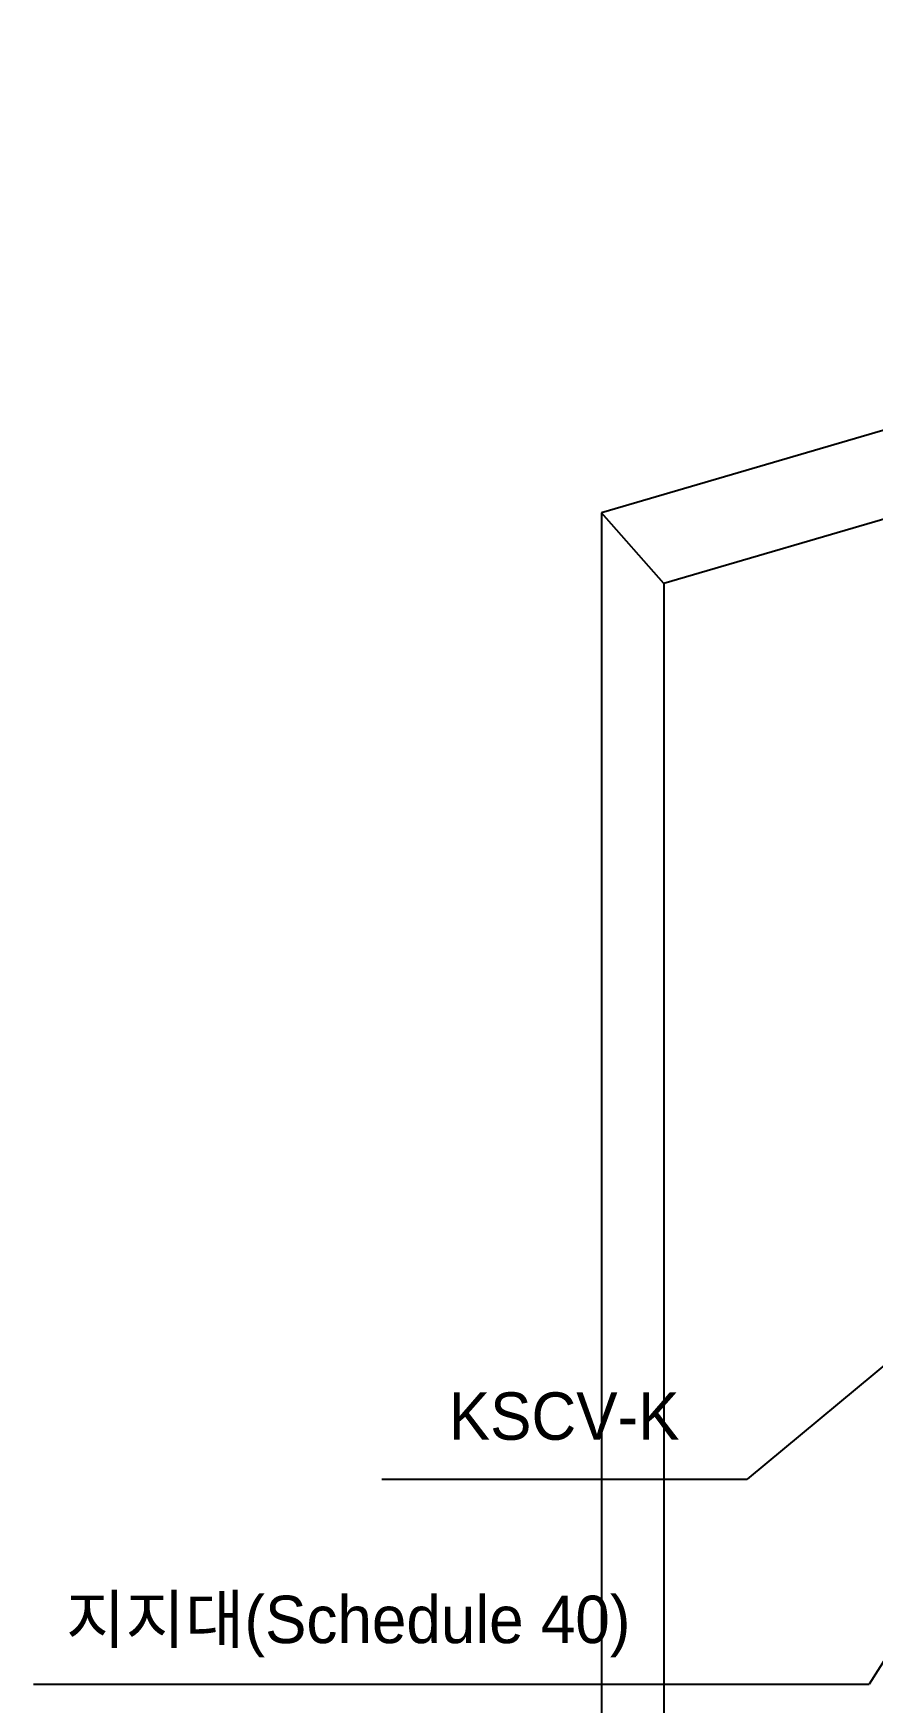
# Model space of a CAD drawing. Header units: millimetres. Extents: x 0 to 42050, y 0 to 29700.
# Drawn here: x 6108 to 8233, y 10625 to 14850 of the extents above; entities that cross this region are included whole.
import ezdxf

# ---------------------------------------------------------------- set-up
doc = ezdxf.new("R2010")
doc.units = ezdxf.units.MM
doc.header["$LTSCALE"] = 50
doc.styles.add('C', font='')
doc.styles.get('C').set_extended_font_data('Dotum')

msp = doc.modelspace()

# ---------------------------------------------------------------- linework, layer by layer
at = {"color": 7, "linetype": 'Continuous', "lineweight": 25}
for p, q in [((11689.9, 14850), (7546.3, 13636.7)), ((11847.5, 14670.7), (7703.9, 13457.4)), ((7703.9, 13457.4), (7546.3, 13636.7)), ((7546.3, 13636.7), (7546.3, 10047)), ((7703.9, 13457.4), (7703.9, 9867.7))]:
    msp.add_line(p, q, dxfattribs=at)
at = {"color": 1}
for p, q in [((8879.2, 11709), (8223.9, 10671.7)), ((8420.1, 11610.3), (7914.6, 11190.1)), ((6990.3, 11190.1), (7914.6, 11190.1)), ((6107.7, 10671.7), (8223.9, 10671.7))]:
    msp.add_line(p, q, dxfattribs=at)

# ---------------------------------------------------------------- texts
at = {"color": 2, "char_height": 120, "attachment_point": 4, "style": 'C'}
for s, insert in [('KSCV-K', (7159.4, 11349.2)), ('지지대(Schedule 40)', (6190.3, 10817.3))]:
    msp.add_mtext(s, dxfattribs=dict(at, insert=insert))

doc.saveas('drawing.dxf')
